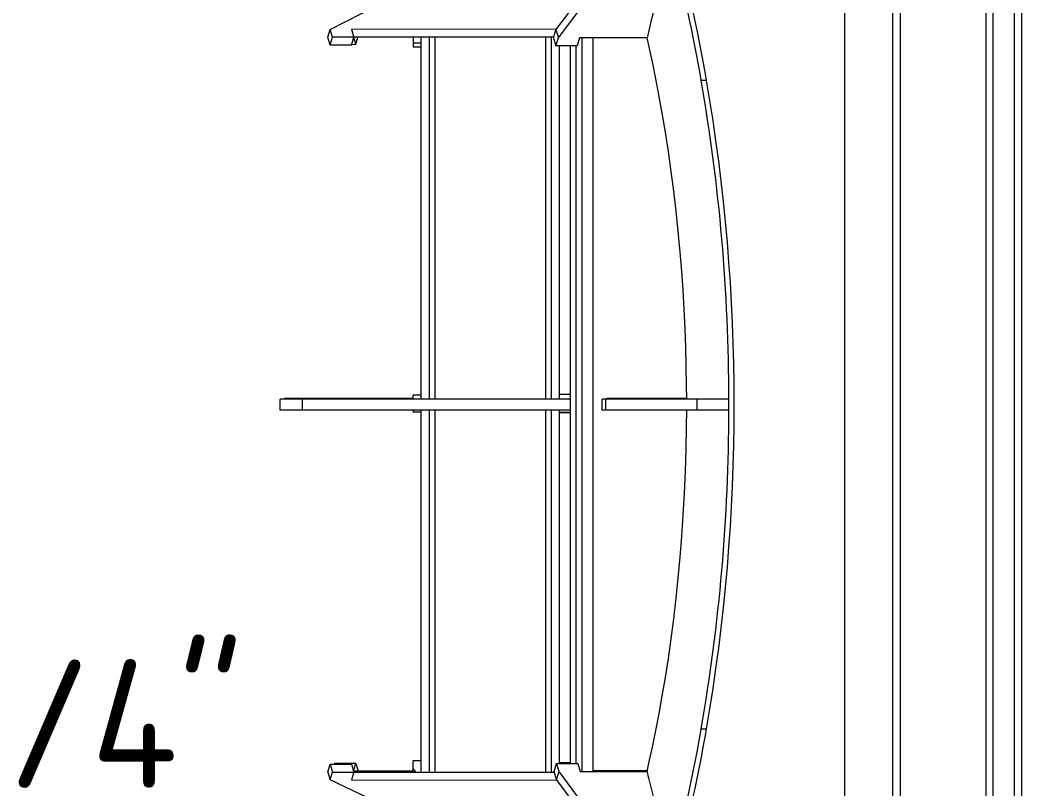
# Model space of a CAD drawing. Header units: inches. Extents: x 0 to 4731, y 0 to 1632.
# Drawn here: x 1508.29 to 1553.2, y 529.13 to 563.6 of the extents above; entities that cross this region are included whole.
import ezdxf

# ---------------------------------------------------------------- set-up
doc = ezdxf.new("R2010")
doc.units = ezdxf.units.IN
doc.header["$LTSCALE"] = 48
doc.header["$MEASUREMENT"] = 0
doc.layers.add('Equipment-AM_0', color=7, linetype='Continuous', lineweight=50)
doc.layers.add('Equipment-AM_5', color=92, linetype='Continuous', lineweight=25)
doc.styles.add('ISOCP', font='ISOCP.SHX')
doc.styles.get("Standard").update_dxf_attribs({"font": 'ROMANS.SHX', "width": 0.7})
doc.dimstyles.new('METSOPOWER_ANSI$0', dxfattribs={"dimtxt": 0.12, "dimasz": 0.12, "dimexe": 0.1, "dimexo": 0.05, "dimgap": 0.06, "dimtad": 1, "dimtoh": 1, "dimdec": 5, "dimzin": 12, "dimdsep": 46, "dimlunit": 4, "dimtxsty": 'Standard', "dimcen": 0, "dimclrd": 256, "dimclre": 256, "dimclrt": 140, "dimadec": 0, "dimazin": 2, "dimtp": 0.1, "dimtm": 0.1, "dimtfac": 0.71, "dimtdec": 5, "dimtmove": 0, "dimatfit": 3, "dimfxl": 1, "dimfrac": 2, "dimtzin": 7, "dimlwd": -1, "dimlwe": -1, "dimarcsym": 1})

# ---------------------------------------------------------------- blocks, each defined once
blk = doc.blocks.new('*D497')
at = {"layer": 'Defpoints', "color": 0, "transparency": 16777216}
for p in [(1475.184, 514.78), (1494.442, 514.78), (1510.935, 509.03)]:
    blk.add_point(p, dxfattribs=at)
at = {"layer": 'Equipment-AM_5', "linetype": 'ByBlock', "transparency": 16777216}
for p, q in [((1494.442, 520.54), (1494.442, 526.3)), ((1494.442, 526.3), (1518.058, 526.3)), ((1477.584, 514.78), (1499.242, 514.78)), ((1494.442, 509.03), (1494.442, 514.78)), ((1508.535, 509.03), (1489.642, 509.03)), ((1494.442, 503.27), (1494.442, 497.51))]:
    blk.add_line(p, q, dxfattribs=at)
at = {"layer": 'Equipment-AM_5', "transparency": 16777216}
for points in [[(1493.482, 520.54), (1495.402, 520.54), (1494.442, 514.78)], [(1493.482, 503.27), (1495.402, 503.27), (1494.442, 509.03)]]:
    blk.add_solid(points, dxfattribs=at)
at = {"layer": 'Equipment-AM_5', "color": 140, "transparency": 16777216, "insert": (1507.69, 532.06), "char_height": 5.76, "attachment_point": 5, "style": 'ISOCP', "bg_fill": 3, "box_fill_scale": 1.25, "bg_fill_color": 256, "bg_fill_true_color": 13158600, "bg_fill_transparency": 0}
blk.add_mtext('5 3/4"', dxfattribs=at)

msp = doc.modelspace()

# ---------------------------------------------------------------- linework, layer by layer
at = {"layer": 'Equipment-AM_0', "lineweight": 18}
for p, q in [((1547.413983, 516.502476), (1547.413983, 652.530171)), ((1547.75474, 518.024723), (1547.75474, 652.530171)), ((1551.59593, 522.602318), (1551.59593, 652.530171)), ((1551.918917, 522.689099), (1551.918917, 652.530171)), ((1552.861425, 522.780171), (1552.861425, 652.530171)), ((1553.202182, 522.780171), (1553.202182, 652.530171)), ((1545.256608, 509.030171), (1545.256608, 589.780171)), ((1522.192741, 563.182686), (1531.0567, 567.711932)), ((1532.311855, 563.160708), (1535.456409, 567.332393)), ((1532.421109, 562.807155), (1535.565663, 566.97884)), ((1522.083487, 562.829132), (1522.192741, 563.182686)), ((1522.302498, 562.829132), (1522.192741, 563.182686)), ((1532.334443, 563.190674), (1523.143565, 563.183435)), ((1523.143565, 563.183435), (1523.253323, 562.829881)), ((1532.202006, 562.805228), (1532.311855, 563.160708)), ((1532.311855, 563.160708), (1532.421109, 562.807155)), ((1522.193244, 562.475579), (1522.083487, 562.829132)), ((1522.193244, 562.475579), (1522.302498, 562.829132)), ((1523.253323, 562.829881), (1522.302498, 562.829132)), ((1523.144069, 562.476328), (1523.253323, 562.829881)), ((1523.342259, 562.512328), (1523.248511, 562.81431)), ((1532.211858, 562.83711), (1523.253269, 562.830054)), ((1523.342259, 562.512328), (1523.440487, 562.830201)), ((1525.916729, 562.832151), (1525.916729, 562.580339)), ((1526.279229, 546.608836), (1526.279229, 562.832437)), ((1526.644229, 546.608836), (1526.644229, 562.832724)), ((1526.894229, 546.608836), (1526.894229, 562.832921)), ((1531.864229, 546.608836), (1531.864229, 562.836836)), ((1532.114229, 546.608836), (1532.114229, 562.837033)), ((1532.202006, 562.805228), (1532.31126, 562.451674)), ((1532.31126, 562.451674), (1532.421109, 562.807155)), ((1533.37157, 562.805228), (1533.262316, 562.451674)), ((1536.396859, 562.799094), (1533.37157, 562.805228)), ((1533.479229, 562.805009), (1533.479229, 529.912663)), ((1533.979229, 529.913676), (1533.979229, 562.803996)), ((1523.144069, 562.476328), (1522.193244, 562.475579)), ((1523.155148, 562.512181), (1523.342259, 562.512328)), ((1525.916729, 562.580339), (1526.279229, 562.580339)), ((1525.916729, 562.580339), (1525.916729, 562.402892)), ((1525.916729, 562.402892), (1526.279229, 562.402892)), ((1533.262316, 562.451674), (1532.31126, 562.451674)), ((1532.479229, 546.608836), (1532.479229, 562.451674)), ((1532.953743, 562.451674), (1532.953743, 546.358836)), ((1533.203743, 562.451674), (1533.203743, 530.266068)), ((1538.826813, 560.897038), (1538.824706, 560.909046)), ((1539.064578, 560.897038), (1538.826813, 560.897038)), ((1539.064578, 560.897038), (1539.062431, 560.909299)), ((1519.946654, 546.108836), (1519.946654, 546.608836)), ((1520.946654, 546.608836), (1519.946654, 546.608836)), ((1520.144844, 546.644836), (1520.144844, 546.608836)), ((1520.144844, 546.644836), (1525.916729, 546.644836)), ((1520.946654, 546.108836), (1520.946654, 546.608836)), ((1532.953743, 546.608836), (1520.946654, 546.608836)), ((1526.279229, 546.785823), (1525.916729, 546.78199)), ((1525.916729, 546.608836), (1525.916729, 546.78199)), ((1532.953743, 546.81437), (1532.479229, 546.81437)), ((1534.389421, 546.108836), (1534.389421, 546.608836)), ((1534.54393, 546.608836), (1534.389421, 546.608836)), ((1534.54393, 546.108836), (1534.54393, 546.608836)), ((1538.642272, 546.608836), (1534.54393, 546.608836)), ((1534.587611, 546.644836), (1534.587611, 546.608836)), ((1534.587611, 546.644836), (1535.538668, 546.644836)), ((1535.538668, 546.644836), (1535.538668, 546.608836)), ((1535.538668, 546.644836), (1535.693176, 546.644836)), ((1535.693176, 546.644836), (1535.693176, 546.608836)), ((1535.693176, 546.644836), (1538.173713, 546.644836)), ((1538.642272, 546.108836), (1538.642272, 546.608836)), ((1540.068857, 546.608836), (1538.642272, 546.608836)), ((1540.068857, 546.358843), (1540.068857, 546.608836)), ((1520.946654, 546.108836), (1519.946654, 546.108836)), ((1532.953743, 546.108836), (1520.946654, 546.108836)), ((1525.916729, 546.108836), (1525.916729, 546.03105)), ((1526.279229, 529.885235), (1526.279229, 546.108836)), ((1526.644229, 529.884948), (1526.644229, 546.108836)), ((1526.894229, 529.884751), (1526.894229, 546.108836)), ((1531.864229, 529.880836), (1531.864229, 546.108836)), ((1532.114229, 529.880639), (1532.114229, 546.108836)), ((1532.479229, 530.266068), (1532.479229, 546.108836)), ((1532.953743, 546.358836), (1532.953743, 530.266068)), ((1534.54393, 546.108836), (1534.389421, 546.108836)), ((1538.642272, 546.108836), (1534.54393, 546.108836)), ((1540.068857, 546.108836), (1538.642272, 546.108836)), ((1540.068857, 546.108836), (1540.068857, 546.358843)), ((1525.916729, 546.028351), (1525.916729, 546.03105)), ((1525.916729, 546.03105), (1526.279229, 546.03105)), ((1526.279229, 546.024519), (1525.916729, 546.028351)), ((1532.479229, 546.028351), (1532.953743, 546.028351)), ((1532.953743, 545.995971), (1532.479229, 545.995971)), ((1538.826943, 531.8214), (1539.064707, 531.8214)), ((1525.916729, 530.055809), (1525.916729, 530.407449)), ((1525.916729, 530.407449), (1526.279229, 530.407449)), ((1522.083487, 529.88854), (1522.193244, 530.242093)), ((1522.193244, 530.242093), (1522.302498, 529.88854)), ((1522.193244, 530.242093), (1523.144069, 530.241344)), ((1522.391434, 530.278093), (1522.380213, 530.241946)), ((1523.342259, 530.277344), (1522.391434, 530.278093)), ((1523.144069, 530.241344), (1523.253323, 529.887791)), ((1523.237361, 529.939445), (1523.342259, 530.277344)), ((1523.342259, 530.277344), (1523.451513, 529.923791)), ((1525.916729, 529.885521), (1525.916729, 530.055809)), ((1526.040389, 529.885423), (1525.916729, 530.055809)), ((1532.236421, 529.912514), (1532.345675, 530.266068)), ((1532.455525, 529.910587), (1532.345675, 530.266068)), ((1532.345675, 530.266068), (1533.296732, 530.266068)), ((1532.498347, 530.266068), (1532.50945, 530.301998)), ((1532.953743, 530.301998), (1532.50945, 530.301998)), ((1533.296732, 530.266068), (1533.405986, 529.912514)), ((1536.403844, 529.95419), (1533.979229, 529.949274)), ((1522.083487, 529.88854), (1522.192741, 529.534986)), ((1522.192741, 529.534986), (1522.302498, 529.88854)), ((1531.106257, 525.322409), (1522.192741, 529.534986)), ((1522.302498, 529.88854), (1523.253323, 529.887791)), ((1523.253323, 529.887791), (1523.143565, 529.534238)), ((1523.143565, 529.534238), (1532.368503, 529.526972)), ((1525.916729, 529.921677), (1523.2422, 529.923783)), ((1523.253269, 529.887618), (1532.246303, 529.880535)), ((1523.451459, 529.923618), (1523.451513, 529.923791)), ((1532.346271, 529.557034), (1532.236421, 529.912514)), ((1532.346271, 529.557034), (1532.455525, 529.910587)), ((1535.474296, 525.327396), (1532.346271, 529.557034)), ((1535.58355, 525.68095), (1532.455525, 529.910587)), ((1533.405986, 529.912514), (1536.396859, 529.918578))]:
    msp.add_line(p, q, dxfattribs=at)
at = {"layer": 'Equipment-AM_0', "lineweight": 18, "flags": 128}
for points in [[(1539.062431, 560.909299), (1538.98378, 561.350849), (1538.821021, 562.220996), (1538.651634, 563.07212), (1538.476229, 563.903215)], [(1538.173906, 546.608836), (1538.170661, 547.215527), (1538.156976, 548.071581), (1538.134273, 548.92536), (1538.102639, 549.775164), (1538.061132, 550.639043), (1538.010526, 551.497565), (1537.951083, 552.348953), (1537.883069, 553.191426), (1537.797396, 554.119137), (1537.70171, 555.034238), (1537.596592, 555.934369), (1537.482623, 556.81717), (1537.356533, 557.706734), (1537.222105, 558.576305), (1537.080183, 559.423513), (1536.931607, 560.245987), (1536.793653, 560.959695), (1536.651456, 561.652011), (1536.504696, 562.325786), (1536.395571, 562.799097)], [(1536.395622, 529.918575), (1536.497677, 530.360662), (1536.637733, 531.001064), (1536.791089, 531.745253), (1536.939662, 532.51494), (1537.08263, 533.308137), (1537.219172, 534.122853), (1537.352326, 534.982712), (1537.477565, 535.863785), (1537.594159, 536.763674), (1537.701377, 537.679981), (1537.796666, 538.591161), (1537.882167, 539.516455), (1537.957412, 540.45347), (1538.021938, 541.399808), (1538.076782, 542.382349), (1538.119745, 543.373007), (1538.150606, 544.369078), (1538.169144, 545.367856), (1538.173703, 546.108836)]]:
    msp.add_lwpolyline(points, dxfattribs=at)
at = {"layer": 'Equipment-AM_0', "lineweight": 18}
for centre, radius, start, end in [((1468.702538, 548.717747), 71.174056, 9.86274501, 14.91431249), ((1455.461744, 546.45433), 84.606895, 0.1046315, 9.8287348), ((1454.674586, 546.358843), 85.633112, 350.2258861, 9.77462415), ((1455.422847, 546.266744), 84.645799, 350.17401614, 359.89311354), ((1467.089554, 544.336435), 72.820869, 346.34680347, 350.10398662), ((1469.232169, 543.915835), 70.87213, 346.26599092, 350.17429904)]:
    msp.add_arc(centre, radius, start, end, dxfattribs=at)
for centre, major_axis, start_param, end_param in [((1652.953743, 571.674644), (97.082039, 97.082039), 2.237778928, 2.273145372), ((1652.953743, 521.043028), (97.082039, -97.082039), 4.010039935, 4.033753099)]:
    msp.add_ellipse(centre, major_axis=major_axis, ratio=0.726542528, start_param=start_param, end_param=end_param, dxfattribs=at)

# ---------------------------------------------------------------- dimensions: what is measured, and where the dimension line sits
at = {"layer": 'Equipment-AM_5'}
dim = msp.add_linear_dim(base=(1494.442138, 514.780171), p1=(1510.934501, 509.030171), p2=(1475.183985, 514.780171), angle=90, dimstyle='METSOPOWER_ANSI$0', override={"dimscale": 48, "dimzin": 15, "dimtxsty": 'ISOCP', "dimtfill": 1}, dxfattribs=at)
dim.commit()
dim.dimension.update_dxf_attribs({"geometry": '*D497', "text_midpoint": (1507.690138, 532.060171)})

doc.saveas('drawing.dxf')
